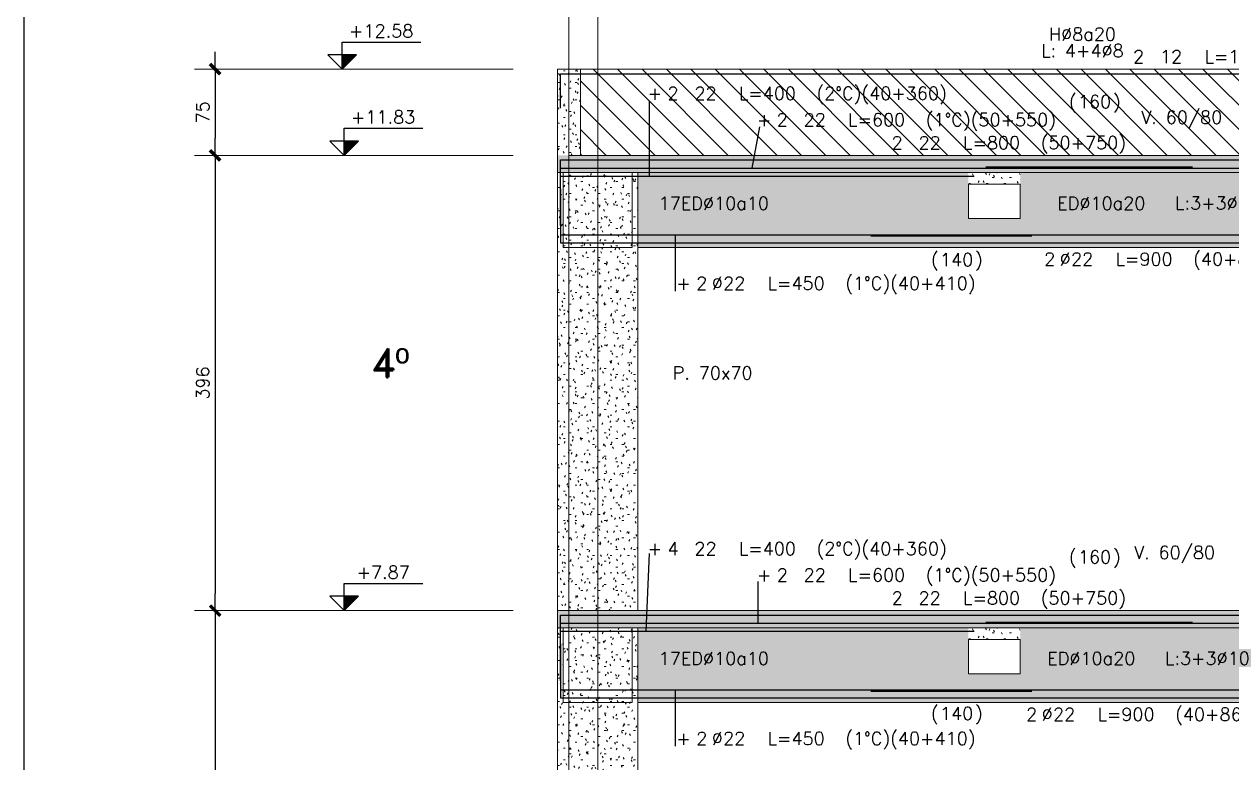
# Model space of a CAD drawing. Extents: x -10459 to 16942, y -13088 to 14608.
# Drawn here: x -58 to 992, y 2831 to 3473 of the extents above; entities that cross this region are included whole.
import ezdxf
from ezdxf.enums import TextEntityAlignment as Align

# ---------------------------------------------------------------- set-up
doc = ezdxf.new("R2010")
doc.units = 0
doc.header["$LTSCALE"] = 30
doc.header["$MEASUREMENT"] = 0
doc.linetypes.add("EJE1-1'$0$RLE-PROYECCION", pattern=[0.71438, 0.47625, -0.23813])
doc.layers.get('0').update_dxf_attribs({"linetype": 'CONTINUOUS'})
doc.layers.add("EJE1-1'$0$RLA-ACHURADO", color=30, linetype="EJE1-1'$0$RLE-PROYECCION", lineweight=15, transparency=0.7)
for name, color, linetype, lineweight in [("EJE1-1'$0$RLA-CONTORNO", 30, 'CONTINUOUS', 15), ("EJE1-1'$0$RLA-EJES", 1, 'CONTINUOUS', 9), ("EJE1-1'$0$RLA-NIVEL-1", 1, 'CONTINUOUS', 9), ("EJE1-1'$0$RLA-SELLO", 3, 'CONTINUOUS', 9), ("EJE1-1'$0$RLA-TEXTOS-1", 9, 'CONTINUOUS', 9)]:
    doc.layers.add(name, color=color, linetype=linetype, lineweight=lineweight)
for name, color, linetype in [("EJE1-1'$0$RLA-COTAS1", 2, 'CONTINUOUS'), ("EJE1-1'$0$RLA-FE", 7, 'CONTINUOUS'), ("EJE1-1'$0$RLA-TEXTOS-FE", 9, 'CONTINUOUS'), ("EJE1-1'$0$RLA-TEXTOS2", 6, 'CONTINUOUS'), ('RLA-FORMATO', 7, 'CONTINUOUS')]:
    doc.layers.add(name, color=color, linetype=linetype)
doc.styles.add("EJE1-1'$0$RomanD", font='romand.shx', dxfattribs={"height": 31.5})
doc.styles.add("EJE1-1'$0$RomanS", font='romans.shx', dxfattribs={"height": 11.25})
doc.dimstyles.new("EJE1-1'$0$ING-50", dxfattribs={"dimscale": 50, "dimtxt": 0.27, "dimasz": 0.3, "dimexe": 0, "dimexo": 0, "dimgap": 0.1, "dimtad": 1, "dimdec": 1, "dimzin": 12, "dimdsep": 46, "dimtxsty": "EJE1-1'$0$RomanS", "dimblk": "EJE1-1'$0$TICK1", "dimblk1": "EJE1-1'$0$TICK1", "dimblk2": "EJE1-1'$0$TICK1", "dimcen": 0.09, "dimclrd": 2, "dimclre": 1, "dimclrt": 3, "dimadec": 0, "dimazin": 0, "dimtfac": 1, "dimtdec": 0, "dimtix": 1, "dimtmove": 2, "dimatfit": 3, "dimldrblk": "EJE1-1'$0$TICK1", "dimfxl": 0, "dimfxlon": 1, "dimtolj": 1, "dimtzin": 0, "dimarcsym": 0})
pattern_1 = [(0, (-234.281, -2576.79), (20.32, 5.08), [1.676, -13.564, 1.676, -13.564, -81.28]), (0, (-234.281, -2576.79), (20.32, 5.08), [-30.48, 1.676, -28.804, 1.676, -13.564, -35.56]), (0, (-234.281, -2576.79), (20.32, 5.08), [-76.2, 1.676, -8.484, 1.676, -23.724]), (120, (-226.661, -2574.25), (-14.559409, 15.057636), [1.676, -13.564, 1.676, -13.564, -81.28]), (120, (-226.661, -2574.25), (-14.559409, 15.057636), [-30.48, 1.676, -28.804, 1.676, -13.564, -35.56]), (120, (-226.661, -2574.25), (-14.559409, 15.057636), [-76.2, 1.676, -8.484, 1.676, -23.724]), (240, (-224.121, -2564.09), (-5.760591, -20.137636), [1.676, -13.564, 1.676, -13.564, -81.28]), (240, (-224.121, -2564.09), (-5.760591, -20.137636), [-30.48, 1.676, -28.804, 1.676, -13.564, -35.56]), (240, (-224.121, -2564.09), (-5.760591, -20.137636), [-76.2, 1.676, -8.484, 1.676, -23.724])]
pattern_2 = [(0, (-234.281, -2576.79), (20.32, 5.08), [1.676, -13.564, 1.676, -13.564, -81.28]), (0, (-234.281, -2576.79), (20.32, 5.08), [-30.48, 1.676, -28.804, 1.676, -13.564, -35.56]), (0, (-234.281, -2576.79), (20.32, 5.08), [-76.2, 1.676, -8.484, 1.676, -23.724]), (120, (-226.661, -2574.25), (-14.559409, 15.057636), [1.676, -13.564, 1.676, -13.564, -81.28]), (120, (-226.661, -2574.25), (-14.559409, 15.057636), [-30.48, 1.676, -28.804, 1.676, -13.564, -35.56]), (120, (-226.661, -2574.25), (-14.559409, 15.057636), [-76.2, 1.676, -8.484, 1.676, -23.724]), (240, (-224.121, -2564.09), (-5.760591, -20.137636), [1.676, -13.564, 1.676, -13.564, -81.28]), (240, (-224.121, -2564.09), (-5.760591, -20.137636), [-30.48, 1.676, -28.804, 1.676, -13.564, -35.56]), (240, (-224.121, -2564.09), (-5.760591, -20.137636), [-76.2, 1.676, -8.484, 1.676, -23.724])]

# ---------------------------------------------------------------- blocks, each defined once
blk = doc.blocks.new("EJE1-1'$0$TICK1")
at = {"color": 2}
for points in [[(0, 0), (-1, 0)], [(0, 0), (1, 0)]]:
    blk.add_lwpolyline(points, dxfattribs=at)
at = {"color": 2, "const_width": 0.2}
blk.add_lwpolyline([(-0.3, -0.3), (0.3, 0.3)], dxfattribs=at)
blk = doc.blocks.new("EJE1-1'$0$DIMBLOCK10-EJE 1-1_")
at = {"layer": "EJE1-1'$0$RLA-COTAS1", "color": 2, "lineweight": -2, "transparency": 16777216}
blk.add_line((-2727.3, 1243), (-2727.3, 1198), dxfattribs=at)
at = {"layer": "EJE1-1'$0$RLA-COTAS1", "color": 2, "lineweight": -2, "transparency": 16777216, "xscale": 15, "yscale": 15, "zscale": 15}
for p, rotation in [((-2727.3, 1258), 90), ((-2727.3, 1183), 270)]:
    blk.add_blockref("EJE1-1'$0$TICK1", p, dxfattribs=dict(at, rotation=rotation))
at = {"layer": "EJE1-1'$0$RLA-COTAS1", "color": 3, "transparency": 16777216, "insert": (-2738, 1220.5), "char_height": 11.25, "attachment_point": 5, "rotation": 90, "style": "EJE1-1'$0$RomanS"}
blk.add_mtext('\\A1;75', dxfattribs=at)
blk = doc.blocks.new("EJE1-1'$0$DIMBLOCK11-EJE 1-1_")
at = {"layer": "EJE1-1'$0$RLA-COTAS1", "color": 2, "lineweight": -2, "transparency": 16777216}
blk.add_line((-2727.3, 1168), (-2727.3, 802), dxfattribs=at)
at = {"layer": "EJE1-1'$0$RLA-COTAS1", "color": 2, "lineweight": -2, "transparency": 16777216, "xscale": 15, "yscale": 15, "zscale": 15}
for p, rotation in [((-2727.3, 1183), 90), ((-2727.3, 787), 270)]:
    blk.add_blockref("EJE1-1'$0$TICK1", p, dxfattribs=dict(at, rotation=rotation))
at = {"layer": "EJE1-1'$0$RLA-COTAS1", "color": 3, "transparency": 16777216, "insert": (-2738, 985), "char_height": 11.25, "attachment_point": 5, "rotation": 90, "style": "EJE1-1'$0$RomanS"}
blk.add_mtext('\\A1;396', dxfattribs=at)
blk = doc.blocks.new("EJE1-1'$0$DIMBLOCK12-EJE 1-1_")
at = {"layer": "EJE1-1'$0$RLA-COTAS1", "color": 2, "lineweight": -2, "transparency": 16777216}
blk.add_line((-2727.3, 772), (-2727.3, 406), dxfattribs=at)
at = {"layer": "EJE1-1'$0$RLA-COTAS1", "color": 2, "lineweight": -2, "transparency": 16777216, "xscale": 15, "yscale": 15, "zscale": 15}
for p, rotation in [((-2727.3, 787), 90), ((-2727.3, 391), 270)]:
    blk.add_blockref("EJE1-1'$0$TICK1", p, dxfattribs=dict(at, rotation=rotation))
at = {"layer": "EJE1-1'$0$RLA-COTAS1", "color": 3, "transparency": 16777216, "insert": (-2738, 589), "char_height": 11.25, "attachment_point": 5, "rotation": 90, "style": "EJE1-1'$0$RomanS"}
blk.add_mtext('\\A1;396', dxfattribs=at)
blk = doc.blocks.new("EJE1-1'$0$nivel-el")
blk.add_hatch(color=1).paths.add_polyline_path([(0, 0), (12.5, 12.5), (0, 12.5)])
at = {"color": 3}
blk.add_lwpolyline([(0, 0), (12.5, 12.5), (-12.5, 12.5), (0, 0), (0, 23.61), (68.35, 23.61)], dxfattribs=at)
blk.add_lwpolyline([(0, 0), (12.5, 12.5), (0, 12.5), (0, 0)])
at = {"color": 3, "style": "EJE1-1'$0$RomanS", "flags": 4}
blk.add_attdef('%%P0.00', text='', height=11.25, dxfattribs=at).set_placement((33.96, 27.67), align=Align.CENTER)
blk = doc.blocks.new('*U101')
at = {"layer": "EJE1-1'$0$RLA-FE"}
for p, q in [((0, -50), (0, 0)), ((0, 0), (668.2, 0)), ((668.2, 0), (718.2, 0)), ((718.2, 0), (750, 0)), ((750, 0), (750, 0))]:
    blk.add_line(p, q, dxfattribs=at)
at = {"layer": "EJE1-1'$0$RLA-FE", "color": 3, "style": "EJE1-1'$0$RomanS", "flags": 8}
for tag, p in [('F=', (283.4, 9.3)), ('NUM', (297.8, 9.3))]:
    blk.add_attdef(tag, text='', height=11.2, dxfattribs=at).set_placement(p, align=Align.RIGHT)
at = {"layer": "EJE1-1'$0$RLA-FE", "color": 3, "style": "EJE1-1'$0$RomanS"}
for tag, p, flags in [('PHI', (301.7, 9.5), 14), ('DIAM', (311.6, 9.3), 12), ('MINUS', (333.6, 9.3), 13), ('MARK', (347, 9.3), 13), ('TEXTO_FE1', (350.3, 9.3), 8), ('TEXTO_FE2', (417.8, 9.3), 8), ('TIPO', (373.8, -75.8), 13), ('NVECES', (359.9, -94.7), 13), ('NUMFE', (363.9, -114.5), 13), ('CAPA', (372.1, -133.6), 13), ('DESPLAZA', (278.3, -151.6), 13), ('ESPACIO', (284.4, -170), 13), ('CANT', (298.2, -188.8), 13)]:
    blk.add_attdef(tag, p, '', height=11.2, dxfattribs=dict(at, flags=flags))
blk = doc.blocks.new('*U93')
at = {"layer": "EJE1-1'$0$RLA-FE"}
for p, q in [((0, -50), (0, 0)), ((0, 0), (468.2, 0)), ((468.2, 0), (518.2, 0)), ((518.2, 0), (550, 0)), ((550, 0), (550, 0))]:
    blk.add_line(p, q, dxfattribs=at)
at = {"layer": "EJE1-1'$0$RLA-FE", "color": 3, "style": "EJE1-1'$0$RomanS", "flags": 8}
for tag, p in [('F=', (183.4, 36.3)), ('NUM', (197.8, 36.3))]:
    blk.add_attdef(tag, text='', height=11.2, dxfattribs=at).set_placement(p, align=Align.RIGHT)
at = {"layer": "EJE1-1'$0$RLA-FE", "color": 3, "style": "EJE1-1'$0$RomanS"}
for tag, p, flags in [('PHI', (201.7, 36.5), 14), ('DIAM', (211.6, 36.3), 12), ('MINUS', (233.6, 36.3), 13), ('MARK', (247, 36.3), 13), ('TEXTO_FE1', (250.3, 36.3), 8), ('TEXTO_FE2', (317.8, 36.3), 8), ('TIPO', (273.8, -75.8), 13), ('NVECES', (259.9, -94.7), 13), ('NUMFE', (263.9, -114.5), 13), ('CAPA', (272.1, -133.6), 13), ('DESPLAZA', (278.3, -151.6), 13), ('ESPACIO', (284.4, -170), 13), ('CANT', (298.2, -188.8), 13)]:
    blk.add_attdef(tag, p, '', height=11.2, dxfattribs=dict(at, flags=flags))
blk = doc.blocks.new('*U94')
at = {"layer": "EJE1-1'$0$RLA-FE"}
for q in [(0, 0), (1068.2, 0)]:
    blk.add_line((0, 0), q, dxfattribs=at)
at = {"layer": "EJE1-1'$0$RLA-FE", "color": 3, "style": "EJE1-1'$0$RomanS", "flags": 8}
for tag, p in [('F=', (483.4, 36.3)), ('NUM', (497.8, 36.3))]:
    blk.add_attdef(tag, text='', height=11.2, dxfattribs=at).set_placement(p, align=Align.RIGHT)
at = {"layer": "EJE1-1'$0$RLA-FE", "color": 3, "style": "EJE1-1'$0$RomanS"}
for tag, p, flags in [('PHI', (501.7, 36.5), 14), ('DIAM', (511.6, 36.3), 12), ('MINUS', (533.6, 36.3), 13), ('MARK', (547, 36.3), 13), ('TEXTO_FE1', (550.3, 36.3), 8), ('TEXTO_FE2', (617.8, 36.3), 8), ('TIPO', (573.8, -75.8), 13), ('NVECES', (559.9, -94.7), 13), ('NUMFE', (563.9, -114.5), 13), ('CAPA', (572.1, -133.6), 13), ('DESPLAZA', (278.3, -151.6), 13), ('ESPACIO', (284.4, -170), 13), ('CANT', (298.2, -188.8), 13)]:
    blk.add_attdef(tag, p, '', height=11.2, dxfattribs=dict(at, flags=flags))
blk = doc.blocks.new('*U120')
at = {"layer": "EJE1-1'$0$RLA-FE", "color": 6}
blk.add_line((0, 1), (180, 1), dxfattribs=at)
at = {"layer": "EJE1-1'$0$RLA-FE", "color": 3, "style": "EJE1-1'$0$RomanS", "flags": 8}
for tag, p in [('(', (75.7, 52)), ('EMP', (94.7, 52)), (')', (114, 52))]:
    blk.add_attdef(tag, text='', height=11.2, dxfattribs=at).set_placement(p, align=Align.CENTER)
blk = doc.blocks.new('*U104')
at = {"layer": "EJE1-1'$0$RLA-FE"}
for p, q in [((0, -40), (0, 0)), ((0, 0), (278.2, 0)), ((278.2, 0), (328.2, 0)), ((328.2, 0), (360, 0)), ((360, 0), (360, 0))]:
    blk.add_line(p, q, dxfattribs=at)
at = {"layer": "EJE1-1'$0$RLA-FE", "color": 3, "style": "EJE1-1'$0$RomanS", "flags": 8}
for tag, p in [('F=', (88.4, 66.3)), ('NUM', (102.8, 66.3))]:
    blk.add_attdef(tag, text='', height=11.2, dxfattribs=at).set_placement(p, align=Align.RIGHT)
at = {"layer": "EJE1-1'$0$RLA-FE", "color": 3, "style": "EJE1-1'$0$RomanS"}
for tag, p, flags in [('PHI', (106.7, 66.5), 14), ('DIAM', (116.6, 66.3), 12), ('MINUS', (138.6, 66.3), 13), ('MARK', (152, 66.3), 13), ('TEXTO_FE1', (155.3, 66.3), 8), ('TEXTO_FE2', (222.8, 66.3), 8), ('TIPO', (178.8, -75.8), 13), ('NVECES', (164.9, -94.7), 13), ('NUMFE', (168.9, -114.5), 13), ('CAPA', (177.1, -133.6), 13), ('DESPLAZA', (278.3, -151.6), 13), ('ESPACIO', (284.4, -170), 13), ('CANT', (298.2, -188.8), 13)]:
    blk.add_attdef(tag, p, '', height=11.2, dxfattribs=dict(at, flags=flags))
blk = doc.blocks.new('*U227')
at = {"layer": "EJE1-1'$0$RLA-FE"}
for p, q in [((0, 40), (0, 0)), ((0, 0), (778.2, 0)), ((778.2, 0), (828.2, 0)), ((828.2, 0), (860, 0)), ((860, 0), (860, 0))]:
    blk.add_line(p, q, dxfattribs=at)
at = {"layer": "EJE1-1'$0$RLA-FE", "color": 3, "style": "EJE1-1'$0$RomanS", "flags": 8}
for tag, p in [('F=', (400.4, -19.9)), ('NUM', (414.8, -19.9))]:
    blk.add_attdef(tag, text='', height=11.2, dxfattribs=at).set_placement(p, align=Align.RIGHT)
at = {"layer": "EJE1-1'$0$RLA-FE", "color": 3, "style": "EJE1-1'$0$RomanS"}
for tag, p, flags in [('PHI', (418.7, -19.7), 12), ('DIAM', (428.5, -19.9), 12), ('MINUS', (450.6, -19.9), 13), ('MARK', (464, -19.9), 13), ('TEXTO_FE1', (467.3, -19.9), 8), ('TEXTO_FE2', (534.8, -19.9), 8), ('TIPO', (428.8, -57.9), 13), ('NVECES', (414.9, -76.9), 13), ('NUMFE', (418.9, -96.6), 13), ('CAPA', (427.1, -115.7), 13), ('DESPLAZA', (277.2, -134.2), 13), ('ESPACIO', (283.2, -152.5), 13), ('CANT', (297.1, -171.3), 13)]:
    blk.add_attdef(tag, p, '', height=11.2, dxfattribs=dict(at, flags=flags))
blk = doc.blocks.new('*U109')
at = {"layer": "EJE1-1'$0$RLA-FE"}
for p, q in [((0, 40), (0, 0)), ((0, 0), (328.2, 0)), ((328.2, 0), (378.2, 0)), ((378.2, 0), (410, 0)), ((410, 0), (410, 0))]:
    blk.add_line(p, q, dxfattribs=at)
at = {"layer": "EJE1-1'$0$RLA-FE", "color": 3, "style": "EJE1-1'$0$RomanS", "flags": 8}
for tag, p in [('F=', (113.4, -47.9)), ('NUM', (127.8, -47.9))]:
    blk.add_attdef(tag, text='', height=11.2, dxfattribs=at).set_placement(p, align=Align.RIGHT)
at = {"layer": "EJE1-1'$0$RLA-FE", "color": 3, "style": "EJE1-1'$0$RomanS"}
for tag, p, flags in [('PHI', (131.7, -47.7), 12), ('DIAM', (141.6, -47.9), 12), ('MINUS', (163.6, -47.9), 13), ('MARK', (177, -47.9), 13), ('TEXTO_FE1', (180.3, -47.9), 8), ('TEXTO_FE2', (247.8, -47.9), 8), ('TIPO', (203.8, -57.9), 13), ('NVECES', (189.9, -76.9), 13), ('NUMFE', (193.9, -96.6), 13), ('CAPA', (202.1, -115.7), 13), ('DESPLAZA', (277.2, -134.2), 13), ('ESPACIO', (283.2, -152.5), 13), ('CANT', (297.1, -171.3), 13)]:
    blk.add_attdef(tag, p, '', height=11.2, dxfattribs=dict(at, flags=flags))
blk = doc.blocks.new('*U96')
at = {"layer": "EJE1-1'$0$RLA-FE"}
for p, q in [((0, 0), (0, 0)), ((0, 0), (918.2, 0)), ((918.2, 0), (968.2, 0)), ((968.2, 0), (1000, 0)), ((1000, 0), (1000, 0))]:
    blk.add_line(p, q, dxfattribs=at)
at = {"layer": "EJE1-1'$0$RLA-FE", "color": 3, "style": "EJE1-1'$0$RomanS", "flags": 8}
for tag, p in [('F=', (408.4, -47.9)), ('NUM', (422.8, -47.9))]:
    blk.add_attdef(tag, text='', height=11.2, dxfattribs=at).set_placement(p, align=Align.RIGHT)
at = {"layer": "EJE1-1'$0$RLA-FE", "color": 3, "style": "EJE1-1'$0$RomanS"}
for tag, p, flags in [('PHI', (426.7, -47.7), 12), ('DIAM', (436.6, -47.9), 12), ('MINUS', (458.6, -47.9), 13), ('MARK', (472, -47.9), 13), ('TEXTO_FE1', (475.3, -47.9), 8), ('TEXTO_FE2', (542.8, -47.9), 8), ('TIPO', (498.8, -57.9), 13), ('NVECES', (484.9, -76.9), 13), ('NUMFE', (488.9, -96.6), 13), ('CAPA', (497.1, -115.7), 13), ('DESPLAZA', (277.2, -134.2), 13), ('ESPACIO', (283.2, -152.5), 13), ('CANT', (297.1, -171.3), 13)]:
    blk.add_attdef(tag, p, '', height=11.2, dxfattribs=dict(at, flags=flags))
blk = doc.blocks.new('*U228')
at = {"layer": "EJE1-1'$0$RLA-FE", "color": 6}
blk.add_line((0, -1), (140, -1), dxfattribs=at)
at = {"layer": "EJE1-1'$0$RLA-FE", "color": 3, "style": "EJE1-1'$0$RomanS", "flags": 8}
for tag, p in [('(', (55.7, -26.1)), ('EMP', (74.7, -26.1)), (')', (94, -26.1))]:
    blk.add_attdef(tag, text='', height=11.2, dxfattribs=at).set_placement(p, align=Align.CENTER)
blk = doc.blocks.new('*U100')
at = {"layer": "EJE1-1'$0$RLA-FE"}
for p, q in [((0, 40), (0, 0)), ((0, 0), (778.2, 0)), ((778.2, 0), (828.2, 0)), ((828.2, 0), (860, 0)), ((860, 0), (860, 0))]:
    blk.add_line(p, q, dxfattribs=at)
at = {"layer": "EJE1-1'$0$RLA-FE", "color": 3, "style": "EJE1-1'$0$RomanS", "flags": 8}
for tag, p in [('F=', (416.1, -19.9)), ('NUM', (430.5, -19.9))]:
    blk.add_attdef(tag, text='', height=11.2, dxfattribs=at).set_placement(p, align=Align.RIGHT)
at = {"layer": "EJE1-1'$0$RLA-FE", "color": 3, "style": "EJE1-1'$0$RomanS"}
for tag, p, flags in [('PHI', (434.4, -19.7), 12), ('DIAM', (444.2, -19.9), 12), ('MINUS', (466.2, -19.9), 13), ('MARK', (479.6, -19.9), 13), ('TEXTO_FE1', (482.9, -19.9), 8), ('TEXTO_FE2', (550.5, -19.9), 8), ('TIPO', (428.8, -57.9), 13), ('NVECES', (414.9, -76.9), 13), ('NUMFE', (418.9, -96.6), 13), ('CAPA', (427.1, -115.7), 13), ('DESPLAZA', (277.2, -134.2), 13), ('ESPACIO', (283.2, -152.5), 13), ('CANT', (297.1, -171.3), 13)]:
    blk.add_attdef(tag, p, '', height=11.2, dxfattribs=dict(at, flags=flags))
blk = doc.blocks.new('*U84')
at = {"layer": "EJE1-1'$0$RLA-FE", "color": 6}
blk.add_line((0, -1), (140, -1), dxfattribs=at)
at = {"layer": "EJE1-1'$0$RLA-FE", "color": 3, "style": "EJE1-1'$0$RomanS", "flags": 8}
for tag, p in [('(', (55.7, -27.4)), ('EMP', (74.7, -27.4)), (')', (94, -27.4))]:
    blk.add_attdef(tag, text='', height=11.2, dxfattribs=at).set_placement(p, align=Align.CENTER)
blk = doc.blocks.new('*U261')
at = {"layer": "EJE1-1'$0$RLA-FE"}
for p, q in [((0, -30), (0, 0)), ((0, 0), (1088.2, 0))]:
    blk.add_line(p, q, dxfattribs=at)
at = {"layer": "EJE1-1'$0$RLA-FE", "color": 3, "style": "EJE1-1'$0$RomanS", "flags": 8}
for tag, p in [('F=', (493.4, 9.3)), ('NUM', (507.8, 9.3))]:
    blk.add_attdef(tag, text='', height=11.2, dxfattribs=at).set_placement(p, align=Align.RIGHT)
at = {"layer": "EJE1-1'$0$RLA-FE", "color": 3, "style": "EJE1-1'$0$RomanS"}
for tag, p, flags in [('PHI', (511.7, 9.5), 14), ('DIAM', (521.6, 9.3), 12), ('MINUS', (543.6, 9.3), 13), ('MARK', (557, 9.3), 13), ('TEXTO_FE1', (560.3, 9.3), 8), ('TEXTO_FE2', (627.8, 9.3), 8), ('TIPO', (583.8, -75.8), 13), ('NVECES', (569.9, -94.7), 13), ('NUMFE', (573.9, -114.5), 13), ('CAPA', (582.1, -133.6), 13), ('DESPLAZA', (278.3, -151.6), 13), ('ESPACIO', (284.4, -170), 13), ('CANT', (298.2, -188.8), 13)]:
    blk.add_attdef(tag, p, '', height=11.2, dxfattribs=dict(at, flags=flags))
blk = doc.blocks.new("EJE1-1'")
at = {"layer": "EJE1-1'$0$RLA-ACHURADO"}
h = blk.add_hatch(dxfattribs=at)
h.set_pattern_fill('SAND - DENSE', color=256, style=0, pattern_type=2)
h.set_pattern_definition(pattern_1)
h.paths.add_polyline_path([(-2409.519, 1183), (-2409.519, 1258), (-2429.519, 1258), (-2429.519, 1183)], flags=0)
h = blk.add_hatch(dxfattribs=at)
h.set_pattern_fill('RLE-N_E__2_ETAPA', color=256, style=0, pattern_type=2)
h.set_pattern_definition([(315, (-234.281, -2576.79), (10.6066, 10.6066), [])])
h.paths.add_polyline_path([(-1433.519, 1183), (-1433.519, 1258), (-2409.519, 1258), (-2409.519, 1183)], flags=0)
h = blk.add_hatch(dxfattribs=at)
h.set_pattern_fill('SAND - DENSE', color=256, style=0, pattern_type=2)
h.set_pattern_definition(pattern_1)
h.paths.add_polyline_path([(2135.481, 1168), (2135.481, 1183), (-2429.52, 1183), (-2429.52, 1168), (2119.733, 1168)], flags=0)
h = blk.add_hatch(dxfattribs=at)
h.set_pattern_fill('SAND - DENSE', color=256, style=0, pattern_type=2)
h.set_pattern_definition(pattern_1)
h.paths.add_polyline_path([(-2364.519, 787), (-2359.519, 787), (-2359.519, 1168), (-2364.519, 1168), (-2364.519, 1103), (-2424.519, 1103), (-2424.519, 1168), (-2429.519, 1168), (-2429.519, 787), (-2424.519, 787)], flags=0)
h = blk.add_hatch(dxfattribs=at)
h.set_pattern_fill('SAND - DENSE', color=256, style=0, pattern_type=2)
h.set_pattern_definition(pattern_1)
h.paths.add_polyline_path([(-2364.519, 1103), (-2364.519, 1168), (-2424.519, 1168), (-2424.519, 1103)], flags=0)
h = blk.add_hatch(dxfattribs=at)
h.set_pattern_fill('SAND - DENSE', color=256, style=0, pattern_type=2)
h.set_pattern_definition(pattern_2)
h.paths.add_polyline_path([(-1717.019, 1168), (-1717.019, 1128), (-1762.019, 1128), (-1762.019, 1168), (-2027.019, 1168), (-2027.019, 1128), (-2072.019, 1128), (-2072.019, 1168), (-2359.519, 1168), (-2359.519, 1103), (-1429.519, 1103), (-1429.519, 1168)])
h = blk.add_hatch(dxfattribs=at)
h.set_pattern_fill('SAND - DENSE', color=256, style=0, pattern_type=2)
h.set_pattern_definition([(0, (-3381.781, -1333.79), (20.32, 5.08), [1.676, -13.564, 1.676, -13.564, -81.28]), (0, (-3381.781, -1333.79), (20.32, 5.08), [-30.48, 1.676, -28.804, 1.676, -13.564, -35.56]), (0, (-3381.781, -1333.79), (20.32, 5.08), [-76.2, 1.676, -8.484, 1.676, -23.724]), (120, (-3374.161, -1331.25), (-14.559409, 15.057636), [1.676, -13.564, 1.676, -13.564, -81.28]), (120, (-3374.161, -1331.25), (-14.559409, 15.057636), [-30.48, 1.676, -28.804, 1.676, -13.564, -35.56]), (120, (-3374.161, -1331.25), (-14.559409, 15.057636), [-76.2, 1.676, -8.484, 1.676, -23.724]), (240, (-3371.621, -1321.09), (-5.760591, -20.137636), [1.676, -13.564, 1.676, -13.564, -81.28]), (240, (-3371.621, -1321.09), (-5.760591, -20.137636), [-30.48, 1.676, -28.804, 1.676, -13.564, -35.56]), (240, (-3371.621, -1321.09), (-5.760591, -20.137636), [-76.2, 1.676, -8.484, 1.676, -23.724])])
h.paths.add_polyline_path([(-2027.019, 1158), (-2027.019, 1168), (-2072.019, 1168), (-2072.019, 1158)])
h = blk.add_hatch(dxfattribs=at)
h.set_pattern_fill('SAND - DENSE', color=256, style=0, pattern_type=2)
h.set_pattern_definition(pattern_1)
h.paths.add_polyline_path([(2135.481, 772), (2135.481, 787), (-2429.52, 787), (-2429.52, 772), (2119.733, 772)], flags=0)
h = blk.add_hatch(dxfattribs=at)
h.set_pattern_fill('SAND - DENSE', color=256, style=0, pattern_type=2)
h.set_pattern_definition(pattern_1)
h.paths.add_polyline_path([(-2364.519, 391), (-2359.519, 391), (-2359.519, 772), (-2364.519, 772), (-2364.519, 707), (-2424.519, 707), (-2424.519, 772), (-2429.519, 772), (-2429.519, 391), (-2424.519, 391)], flags=0)
h = blk.add_hatch(dxfattribs=at)
h.set_pattern_fill('SAND - DENSE', color=256, style=0, pattern_type=2)
h.set_pattern_definition(pattern_1)
h.paths.add_polyline_path([(-2364.519, 707), (-2364.519, 772), (-2424.519, 772), (-2424.519, 707)], flags=0)
h = blk.add_hatch(dxfattribs=at)
h.set_pattern_fill('SAND - DENSE', color=256, style=0, pattern_type=2)
h.set_pattern_definition(pattern_2)
h.paths.add_polyline_path([(-2027.019, 772), (-2027.019, 732), (-2072.019, 732), (-2072.019, 772), (-2359.519, 772), (-2359.519, 707), (-1429.519, 707), (-1429.519, 772), (-1717.019, 772), (-1717.019, 732), (-1762.019, 732), (-1762.019, 772)])
h = blk.add_hatch(dxfattribs=at)
h.set_pattern_fill('SAND - DENSE', color=256, style=0, pattern_type=2)
h.set_pattern_definition([(0, (-3381.781, -1729.79), (20.32, 5.08), [1.676, -13.564, 1.676, -13.564, -81.28]), (0, (-3381.781, -1729.79), (20.32, 5.08), [-30.48, 1.676, -28.804, 1.676, -13.564, -35.56]), (0, (-3381.781, -1729.79), (20.32, 5.08), [-76.2, 1.676, -8.484, 1.676, -23.724]), (120, (-3374.161, -1727.25), (-14.559409, 15.057636), [1.676, -13.564, 1.676, -13.564, -81.28]), (120, (-3374.161, -1727.25), (-14.559409, 15.057636), [-30.48, 1.676, -28.804, 1.676, -13.564, -35.56]), (120, (-3374.161, -1727.25), (-14.559409, 15.057636), [-76.2, 1.676, -8.484, 1.676, -23.724]), (240, (-3371.621, -1717.09), (-5.760591, -20.137636), [1.676, -13.564, 1.676, -13.564, -81.28]), (240, (-3371.621, -1717.09), (-5.760591, -20.137636), [-30.48, 1.676, -28.804, 1.676, -13.564, -35.56]), (240, (-3371.621, -1717.09), (-5.760591, -20.137636), [-76.2, 1.676, -8.484, 1.676, -23.724])])
h.paths.add_polyline_path([(-2027.019, 762), (-2027.019, 772), (-2072.019, 772), (-2072.019, 762)])
at = {"layer": "EJE1-1'$0$RLA-CONTORNO"}
for p, q in [((-2409.519, 1258), (-2429.519, 1258)), ((-2429.519, 1258), (-2429.519, 1183)), ((-2409.519, 1258), (-1433.519, 1258)), ((-2409.519, 1183), (-2409.519, 1258)), ((-2429.52, 1183), (-2429.52, 1168)), ((-2409.524, 1183), (-2419.519, 1183)), ((2570.481, 1183), (-2409.519, 1183)), ((-2429.52, 1168), (-2424.519, 1168)), ((-2429.519, 787), (-2429.519, 1168)), ((-2424.519, 1168), (-2424.519, 1103)), ((-2364.524, 1168), (-2424.514, 1168)), ((-2364.519, 1168), (-1424.519, 1168)), ((-2364.519, 1103), (-2364.519, 1168)), ((-2359.519, 787), (-2359.519, 1168)), ((-2424.519, 1103), (-2364.519, 1103)), ((-2359.519, 1103), (-1429.519, 1103)), ((2720.477, 787), (-2429.52, 787)), ((-2429.52, 787), (-2429.52, 772)), ((-2429.52, 772), (-2424.519, 772)), ((-2429.519, 391), (-2429.519, 772)), ((-2424.519, 772), (-2424.519, 707)), ((-2364.524, 772), (-2424.514, 772)), ((-2364.519, 772), (-1424.519, 772)), ((-2364.519, 707), (-2364.519, 772)), ((-2359.519, 391), (-2359.519, 772)), ((-2424.519, 707), (-2364.519, 707)), ((-2359.519, 707), (-1429.519, 707))]:
    blk.add_line(p, q, dxfattribs=at)
for points in [[(-2072.019, 1128), (-2027.019, 1128), (-2027.019, 1158), (-2072.019, 1158)], [(-2072.019, 732), (-2027.019, 732), (-2027.019, 762), (-2072.019, 762)]]:
    blk.add_lwpolyline(points, close=True, dxfattribs=at)
at = {"layer": "EJE1-1'$0$RLA-EJES"}
for p, q in [((-2419.52, -973.112), (-2419.52, 1463)), ((-2394.519, -973.112), (-2394.519, 1435.349))]:
    blk.add_line(p, q, dxfattribs=at)
at = {"layer": "EJE1-1'$0$RLA-FE", "color": 2}
for p, q in [((-2349.863, 1230.205), (-2349.863, 1165)), ((-2253.861, 1207.877), (-2260.494, 1172)), ((-2326.991, 1064.969), (-2326.991, 1114)), ((-2349.78, 836.599), (-2352.706, 769)), ((-2255.365, 812.324), (-2255.365, 776)), ((-2326.991, 668.969), (-2326.991, 718))]:
    blk.add_line(p, q, dxfattribs=at)
at = {"layer": "EJE1-1'$0$RLA-NIVEL-1"}
for p, q in [((-2468.139, 1258), (-2745.164, 1258)), ((-2745.174, 1183), (-2468.139, 1183)), ((-2745.174, 787), (-2468.139, 787))]:
    blk.add_line(p, q, dxfattribs=at)
at = {"layer": "EJE1-1'$0$RLA-SELLO"}
blk.add_line((-2745.164, 1258), (-2596.054, 1258), dxfattribs=at)
ref = blk.add_blockref("EJE1-1'$0$nivel-el", (-2616.745, 1258))
ref.add_attrib('%%P0.00', '+12.58', dxfattribs={"color": 3, "height": 11.25, "style": "EJE1-1'$0$RomanS"}).set_placement((-2582.785, 1285.67), align=Align.CENTER)
ref = blk.add_blockref("EJE1-1'$0$nivel-el", (-2615.085, 1183))
ref.add_attrib('%%P0.00', '+11.83', dxfattribs={"color": 3, "height": 11.25, "style": "EJE1-1'$0$RomanS"}).set_placement((-2581.125, 1210.67), align=Align.CENTER)
ref = blk.add_blockref("EJE1-1'$0$nivel-el", (-2615.085, 787))
ref.add_attrib('%%P0.00', '+7.87', dxfattribs={"color": 3, "height": 11.25, "style": "EJE1-1'$0$RomanS"}).set_placement((-2581.125, 814.67), align=Align.CENTER)
at = {"layer": "EJE1-1'$0$RLA-FE"}
ref = blk.add_blockref('*U261', (-2427.019, 1254), dxfattribs=at)
ref.add_attrib('DIAM', '12', (-1905.419, 1263.324), dxfattribs={"color": 3, "height": 11.25, "style": "EJE1-1'$0$RomanS"})
ref.add_attrib('NUM', '2', dxfattribs={"color": 3, "height": 11.25, "style": "EJE1-1'$0$RomanS"}).set_placement((-1919.17, 1263.324), align=Align.RIGHT)
ref.add_attrib('TEXTO_FE1', 'L=1200', (-1866.708, 1263.324), dxfattribs={"color": 3, "height": 11.25, "style": "EJE1-1'$0$RomanS"})
ref = blk.add_blockref('*U104', (-2427.019, 1165), dxfattribs=at)
ref.add_attrib('DIAM', '22', (-2310.419, 1231.324), dxfattribs={"color": 3, "height": 11.25, "style": "EJE1-1'$0$RomanS"})
ref.add_attrib('NUM', '2', dxfattribs={"color": 3, "height": 11.25, "style": "EJE1-1'$0$RomanS"}).set_placement((-2324.17, 1231.324), align=Align.RIGHT)
ref.add_attrib('TEXTO_FE1', 'L=400', (-2271.708, 1231.324), dxfattribs={"color": 3, "height": 11.25, "style": "EJE1-1'$0$RomanS"})
ref.add_attrib('TEXTO_FE2', '(2°C)(40+360)', (-2204.186, 1231.342), dxfattribs={"color": 3, "height": 11.25, "style": "EJE1-1'$0$RomanS"})
ref.add_attrib('F=', '+', dxfattribs={"color": 3, "height": 11.25, "style": "EJE1-1'$0$RomanS"}).set_placement((-2338.579, 1231.324), align=Align.RIGHT)
ref = blk.add_blockref('*U120', (-2057.019, 1172), dxfattribs=at)
ref.add_attrib('EMP', '160', dxfattribs={"color": 3, "height": 11.25, "style": "EJE1-1'$0$RomanS"}).set_placement((-1962.337, 1224.016), align=Align.CENTER)
ref.add_attrib('(', '(', dxfattribs={"color": 3, "height": 11.25, "style": "EJE1-1'$0$RomanS"}).set_placement((-1981.363, 1224.016), align=Align.CENTER)
ref.add_attrib(')', ')', dxfattribs={"color": 3, "height": 11.25, "style": "EJE1-1'$0$RomanS"}).set_placement((-1943.024, 1224.016), align=Align.CENTER)
ref = blk.add_blockref('*U93', (-2427.019, 1172), dxfattribs=at)
ref.add_attrib('DIAM', '22', (-2215.419, 1208.324), dxfattribs={"color": 3, "height": 11.25, "style": "EJE1-1'$0$RomanS"})
ref.add_attrib('NUM', '2', dxfattribs={"color": 3, "height": 11.25, "style": "EJE1-1'$0$RomanS"}).set_placement((-2229.17, 1208.324), align=Align.RIGHT)
ref.add_attrib('TEXTO_FE1', 'L=600', (-2176.708, 1208.324), dxfattribs={"color": 3, "height": 11.25, "style": "EJE1-1'$0$RomanS"})
ref.add_attrib('TEXTO_FE2', '(1°C)(50+550)', (-2109.186, 1208.342), dxfattribs={"color": 3, "height": 11.25, "style": "EJE1-1'$0$RomanS"})
ref.add_attrib('F=', '+', dxfattribs={"color": 3, "height": 11.25, "style": "EJE1-1'$0$RomanS"}).set_placement((-2243.579, 1208.324), align=Align.RIGHT)
for p in [(-2037.019, 1172), (-2037.019, 776)]:
    blk.add_blockref('*U94', p, dxfattribs=at)
ref = blk.add_blockref('*U101', (-2427.019, 1179), dxfattribs=at)
ref.add_attrib('DIAM', '22', (-2115.419, 1188.324), dxfattribs={"color": 3, "height": 11.25, "style": "EJE1-1'$0$RomanS"})
ref.add_attrib('NUM', '2', dxfattribs={"color": 3, "height": 11.25, "style": "EJE1-1'$0$RomanS"}).set_placement((-2129.17, 1188.324), align=Align.RIGHT)
ref.add_attrib('TEXTO_FE1', 'L=800', (-2076.708, 1188.324), dxfattribs={"color": 3, "height": 11.25, "style": "EJE1-1'$0$RomanS"})
ref.add_attrib('TEXTO_FE2', '(50+750)', (-2009.186, 1188.342), dxfattribs={"color": 3, "height": 11.25, "style": "EJE1-1'$0$RomanS"})
ref = blk.add_blockref('*U100', (-2427.02, 1107), dxfattribs=at)
ref.add_attrib('DIAM', '22', (-1982.802, 1087.105), dxfattribs={"color": 3, "height": 11.25, "style": "EJE1-1'$0$RomanS"})
ref.add_attrib('NUM', '2', dxfattribs={"color": 3, "height": 11.25, "style": "EJE1-1'$0$RomanS"}).set_placement((-1996.553, 1087.105), align=Align.RIGHT)
ref.add_attrib('TEXTO_FE1', 'L=900', (-1944.091, 1087.105), dxfattribs={"color": 3, "height": 11.25, "style": "EJE1-1'$0$RomanS"})
ref.add_attrib('TEXTO_FE2', '(40+860)', (-1876.568, 1087.123), dxfattribs={"color": 3, "height": 11.25, "style": "EJE1-1'$0$RomanS"})
ref.add_attrib('PHI', '%%C', (-1992.657, 1087.319), dxfattribs={"color": 3, "height": 11.25, "style": "EJE1-1'$0$RomanS"})
ref = blk.add_blockref('*U109', (-2427.019, 1114), dxfattribs=at)
ref.add_attrib('DIAM', '22', (-2285.419, 1066.105), dxfattribs={"color": 3, "height": 11.25, "style": "EJE1-1'$0$RomanS"})
ref.add_attrib('NUM', '2', dxfattribs={"color": 3, "height": 11.25, "style": "EJE1-1'$0$RomanS"}).set_placement((-2299.17, 1066.105), align=Align.RIGHT)
ref.add_attrib('TEXTO_FE1', 'L=450', (-2246.708, 1066.105), dxfattribs={"color": 3, "height": 11.25, "style": "EJE1-1'$0$RomanS"})
ref.add_attrib('TEXTO_FE2', '(1°C)(40+410)', (-2179.186, 1066.123), dxfattribs={"color": 3, "height": 11.25, "style": "EJE1-1'$0$RomanS"})
ref.add_attrib('PHI', '%%C', (-2295.275, 1066.319), dxfattribs={"color": 3, "height": 11.25, "style": "EJE1-1'$0$RomanS"})
ref.add_attrib('F=', '+', dxfattribs={"color": 3, "height": 11.25, "style": "EJE1-1'$0$RomanS"}).set_placement((-2313.579, 1066.105), align=Align.RIGHT)
ref = blk.add_blockref('*U96', (-2157.019, 1114), dxfattribs=at)
ref.add_attrib('DIAM', '22', (-1720.419, 1066.105), dxfattribs={"color": 3, "height": 11.25, "style": "EJE1-1'$0$RomanS"})
ref.add_attrib('NUM', '2', dxfattribs={"color": 3, "height": 11.25, "style": "EJE1-1'$0$RomanS"}).set_placement((-1734.17, 1066.105), align=Align.RIGHT)
ref.add_attrib('TEXTO_FE1', 'L=1150', (-1681.708, 1066.105), dxfattribs={"color": 3, "height": 11.25, "style": "EJE1-1'$0$RomanS"})
ref.add_attrib('TEXTO_FE2', '(1°C)', (-1614.186, 1066.123), dxfattribs={"color": 3, "height": 11.25, "style": "EJE1-1'$0$RomanS"})
ref.add_attrib('PHI', '%%C', (-1730.275, 1066.319), dxfattribs={"color": 3, "height": 11.25, "style": "EJE1-1'$0$RomanS"})
ref.add_attrib('F=', '+', dxfattribs={"color": 3, "height": 11.25, "style": "EJE1-1'$0$RomanS"}).set_placement((-1748.579, 1066.105), align=Align.RIGHT)
ref = blk.add_blockref('*U84', (-2157.019, 1114), dxfattribs=at)
ref.add_attrib('EMP', '140', dxfattribs={"color": 3, "height": 11.25, "style": "EJE1-1'$0$RomanS"}).set_placement((-2082.337, 1086.576), align=Align.CENTER)
ref.add_attrib('(', '(', dxfattribs={"color": 3, "height": 11.25, "style": "EJE1-1'$0$RomanS"}).set_placement((-2101.363, 1086.576), align=Align.CENTER)
ref.add_attrib(')', ')', dxfattribs={"color": 3, "height": 11.25, "style": "EJE1-1'$0$RomanS"}).set_placement((-2063.024, 1086.576), align=Align.CENTER)
ref = blk.add_blockref('*U104', (-2427.019, 769), dxfattribs=at)
ref.add_attrib('DIAM', '22', (-2310.419, 835.324), dxfattribs={"color": 3, "height": 11.25, "style": "EJE1-1'$0$RomanS"})
ref.add_attrib('NUM', '4', dxfattribs={"color": 3, "height": 11.25, "style": "EJE1-1'$0$RomanS"}).set_placement((-2324.17, 835.324), align=Align.RIGHT)
ref.add_attrib('TEXTO_FE1', 'L=400', (-2271.708, 835.324), dxfattribs={"color": 3, "height": 11.25, "style": "EJE1-1'$0$RomanS"})
ref.add_attrib('TEXTO_FE2', '(2°C)(40+360)', (-2204.186, 835.342), dxfattribs={"color": 3, "height": 11.25, "style": "EJE1-1'$0$RomanS"})
ref.add_attrib('F=', '+', dxfattribs={"color": 3, "height": 11.25, "style": "EJE1-1'$0$RomanS"}).set_placement((-2338.579, 835.324), align=Align.RIGHT)
ref = blk.add_blockref('*U120', (-2057.019, 776), dxfattribs=at)
ref.add_attrib('EMP', '160', dxfattribs={"color": 3, "height": 11.25, "style": "EJE1-1'$0$RomanS"}).set_placement((-1962.337, 828.016), align=Align.CENTER)
ref.add_attrib('(', '(', dxfattribs={"color": 3, "height": 11.25, "style": "EJE1-1'$0$RomanS"}).set_placement((-1981.363, 828.016), align=Align.CENTER)
ref.add_attrib(')', ')', dxfattribs={"color": 3, "height": 11.25, "style": "EJE1-1'$0$RomanS"}).set_placement((-1943.024, 828.016), align=Align.CENTER)
ref = blk.add_blockref('*U93', (-2427.019, 776), dxfattribs=at)
ref.add_attrib('DIAM', '22', (-2215.419, 812.324), dxfattribs={"color": 3, "height": 11.25, "style": "EJE1-1'$0$RomanS"})
ref.add_attrib('NUM', '2', dxfattribs={"color": 3, "height": 11.25, "style": "EJE1-1'$0$RomanS"}).set_placement((-2229.17, 812.324), align=Align.RIGHT)
ref.add_attrib('TEXTO_FE1', 'L=600', (-2176.708, 812.324), dxfattribs={"color": 3, "height": 11.25, "style": "EJE1-1'$0$RomanS"})
ref.add_attrib('TEXTO_FE2', '(1°C)(50+550)', (-2109.186, 812.342), dxfattribs={"color": 3, "height": 11.25, "style": "EJE1-1'$0$RomanS"})
ref.add_attrib('F=', '+', dxfattribs={"color": 3, "height": 11.25, "style": "EJE1-1'$0$RomanS"}).set_placement((-2243.579, 812.324), align=Align.RIGHT)
ref = blk.add_blockref('*U101', (-2427.019, 783), dxfattribs=at)
ref.add_attrib('DIAM', '22', (-2115.419, 792.324), dxfattribs={"color": 3, "height": 11.25, "style": "EJE1-1'$0$RomanS"})
ref.add_attrib('NUM', '2', dxfattribs={"color": 3, "height": 11.25, "style": "EJE1-1'$0$RomanS"}).set_placement((-2129.17, 792.324), align=Align.RIGHT)
ref.add_attrib('TEXTO_FE1', 'L=800', (-2076.708, 792.324), dxfattribs={"color": 3, "height": 11.25, "style": "EJE1-1'$0$RomanS"})
ref.add_attrib('TEXTO_FE2', '(50+750)', (-2009.186, 792.342), dxfattribs={"color": 3, "height": 11.25, "style": "EJE1-1'$0$RomanS"})
ref = blk.add_blockref('*U109', (-2427.019, 718), dxfattribs=at)
ref.add_attrib('DIAM', '22', (-2285.419, 670.105), dxfattribs={"color": 3, "height": 11.25, "style": "EJE1-1'$0$RomanS"})
ref.add_attrib('NUM', '2', dxfattribs={"color": 3, "height": 11.25, "style": "EJE1-1'$0$RomanS"}).set_placement((-2299.17, 670.105), align=Align.RIGHT)
ref.add_attrib('TEXTO_FE1', 'L=450', (-2246.708, 670.105), dxfattribs={"color": 3, "height": 11.25, "style": "EJE1-1'$0$RomanS"})
ref.add_attrib('TEXTO_FE2', '(1°C)(40+410)', (-2179.186, 670.123), dxfattribs={"color": 3, "height": 11.25, "style": "EJE1-1'$0$RomanS"})
ref.add_attrib('PHI', '%%C', (-2295.275, 670.319), dxfattribs={"color": 3, "height": 11.25, "style": "EJE1-1'$0$RomanS"})
ref.add_attrib('F=', '+', dxfattribs={"color": 3, "height": 11.25, "style": "EJE1-1'$0$RomanS"}).set_placement((-2313.579, 670.105), align=Align.RIGHT)
ref = blk.add_blockref('*U227', (-2427.02, 711), dxfattribs=at)
ref.add_attrib('DIAM', '22', (-1998.477, 691.105), dxfattribs={"color": 3, "height": 11.25, "style": "EJE1-1'$0$RomanS"})
ref.add_attrib('NUM', '2', dxfattribs={"color": 3, "height": 11.25, "style": "EJE1-1'$0$RomanS"}).set_placement((-2012.228, 691.105), align=Align.RIGHT)
ref.add_attrib('TEXTO_FE1', 'L=900', (-1959.765, 691.105), dxfattribs={"color": 3, "height": 11.25, "style": "EJE1-1'$0$RomanS"})
ref.add_attrib('TEXTO_FE2', '(40+860)', (-1892.243, 691.123), dxfattribs={"color": 3, "height": 11.25, "style": "EJE1-1'$0$RomanS"})
ref.add_attrib('PHI', '%%C', (-2008.332, 691.319), dxfattribs={"color": 3, "height": 11.25, "style": "EJE1-1'$0$RomanS"})
ref = blk.add_blockref('*U96', (-2157.019, 718), dxfattribs=at)
ref.add_attrib('DIAM', '22', (-1720.419, 670.105), dxfattribs={"color": 3, "height": 11.25, "style": "EJE1-1'$0$RomanS"})
ref.add_attrib('NUM', '2', dxfattribs={"color": 3, "height": 11.25, "style": "EJE1-1'$0$RomanS"}).set_placement((-1734.17, 670.105), align=Align.RIGHT)
ref.add_attrib('TEXTO_FE1', 'L=1150', (-1681.708, 670.105), dxfattribs={"color": 3, "height": 11.25, "style": "EJE1-1'$0$RomanS"})
ref.add_attrib('TEXTO_FE2', '(1°C)', (-1614.186, 670.123), dxfattribs={"color": 3, "height": 11.25, "style": "EJE1-1'$0$RomanS"})
ref.add_attrib('PHI', '%%C', (-1730.275, 670.319), dxfattribs={"color": 3, "height": 11.25, "style": "EJE1-1'$0$RomanS"})
ref.add_attrib('F=', '+', dxfattribs={"color": 3, "height": 11.25, "style": "EJE1-1'$0$RomanS"}).set_placement((-1748.579, 670.105), align=Align.RIGHT)
ref = blk.add_blockref('*U228', (-2157.019, 718), dxfattribs=at)
ref.add_attrib('EMP', '140', dxfattribs={"color": 3, "height": 11.25, "style": "EJE1-1'$0$RomanS"}).set_placement((-2082.337, 691.88), align=Align.CENTER)
ref.add_attrib('(', '(', dxfattribs={"color": 3, "height": 11.25, "style": "EJE1-1'$0$RomanS"}).set_placement((-2101.363, 691.88), align=Align.CENTER)
ref.add_attrib(')', ')', dxfattribs={"color": 3, "height": 11.25, "style": "EJE1-1'$0$RomanS"}).set_placement((-2063.024, 691.88), align=Align.CENTER)
at = {"layer": "EJE1-1'$0$RLA-TEXTOS-1", "char_height": 11.25, "attachment_point": 5, "style": "EJE1-1'$0$RomanS"}
for s, insert, width, line_spacing_factor in [('V. 60/80', (-1886.45, 1214.288), 77.89617, 0.941778), ('P. 70x70', (-2294.548, 993.807), 129.81884, 0.983083), ('V. 60/80', (-1892.699, 835.676), 77.89617, 0.941778)]:
    blk.add_mtext(s, dxfattribs=dict(at, insert=insert, width=width, line_spacing_factor=line_spacing_factor))
at = {"layer": "EJE1-1'$0$RLA-TEXTOS-FE", "color": 9, "style": "EJE1-1'$0$RomanS"}
for s, p in [('H%%C8a20', (-1972.87, 1282.815)), ('L: 4+4%%C8', (-1972.87, 1268.48)), ('17ED%%C10a10', (-2293.548, 1135.725)), ('ED%%C10a20', (-1956.472, 1135.725)), ('L:3+3%%C10', (-1855.421, 1135.872)), ('17ED%%C10a10', (-2293.548, 739.725)), ('ED%%C10a20', (-1965.2, 739.725)), ('L:3+3%%C10', (-1864.149, 739.872))]:
    blk.add_text(s, height=11.25, dxfattribs=at).set_placement(p, align=Align.CENTER)
at = {"layer": "EJE1-1'$0$RLA-TEXTOS2", "color": 5, "insert": (-2575.123, 1002.649), "char_height": 25, "width": 69.20387, "attachment_point": 5, "line_spacing_factor": 0.941778, "style": "EJE1-1'$0$RomanD"}
blk.add_mtext('4º', dxfattribs=at)
at = {"layer": "EJE1-1'$0$RLA-COTAS1"}
for base, p1, p2, picture, middle in [((-2727.335, 1183), (-2722.335, 1258), (-2722.335, 1183), "EJE1-1'$0$DIMBLOCK10-EJE 1-1_", (-2737.96, 1220.5)), ((-2727.335, 787), (-2722.335, 1183), (-2722.335, 787), "EJE1-1'$0$DIMBLOCK11-EJE 1-1_", (-2737.96, 985)), ((-2727.335, 391), (-2722.335, 787), (-2722.335, 391), "EJE1-1'$0$DIMBLOCK12-EJE 1-1_", (-2737.96, 589))]:
    dim = blk.add_linear_dim(base=base, p1=p1, p2=p2, angle=90, dimstyle="EJE1-1'$0$ING-50", override={"dimexe": 0, "dimexo": 0, "dimdec": 1, "dimfxl": 0, "dimfxlon": 1}, dxfattribs=at)
    dim.commit()
    dim.dimension.update_dxf_attribs({"geometry": picture, "text_midpoint": middle})

msp = doc.modelspace()

# ---------------------------------------------------------------- linework, layer by layer
at = {"layer": 'RLA-FORMATO', "color": 6, "linetype": 'Continuous'}
msp.add_line((-58.1, 68.1), (-58.1, 4123.1), dxfattribs=at)

# ---------------------------------------------------------------- block references
msp.add_blockref("EJE1-1'", (2835.3, 2176.2))

doc.saveas('drawing.dxf')
